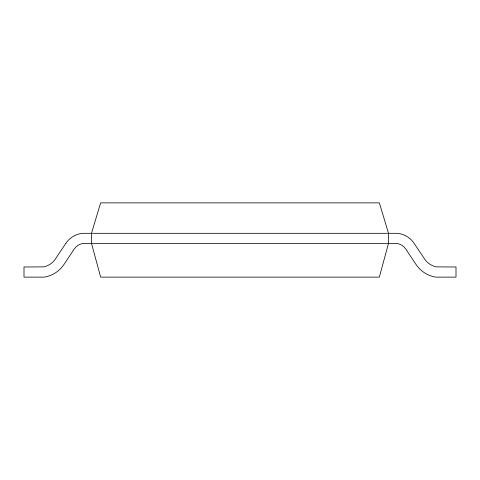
<?xml version="1.0" encoding="UTF-8"?>
<svg xmlns="http://www.w3.org/2000/svg" width="480" height="480" viewBox="0 0 480 480"><rect width="100%" height="100%" fill="white"/><g stroke="black" fill="none" stroke-linecap="round" stroke-linejoin="round"><path stroke-width="0.72" d="M388.5 243.372L379.356 277.122L100.644 277.122L91.5 243.372L91.5 233.25L100.644 202.878L379.356 202.878L388.5 233.25L388.5 243.372M65.946 243.21L54.774 259.902A19.128 19.128 0 0 1 43.932 266.868L24 267L24 277.122L44.25 277.122A29.262 29.262 0 0 0 63.972 264.45L74.262 248.994A12.6 12.6 0 0 1 84.75 243.378L395.25 243.372A12.6 12.6 0 0 1 405.738 248.994L416.028 264.45A29.262 29.262 0 0 0 435.75 277.122L456 277.122L456 267L436.068 266.868A19.128 19.128 0 0 1 425.226 259.902L413.082 241.872A22.734 22.734 0 0 0 397.11 233.316L82.89 233.316A22.734 22.734 0 0 0 66.918 241.872L65.946 243.21"/></g></svg>
